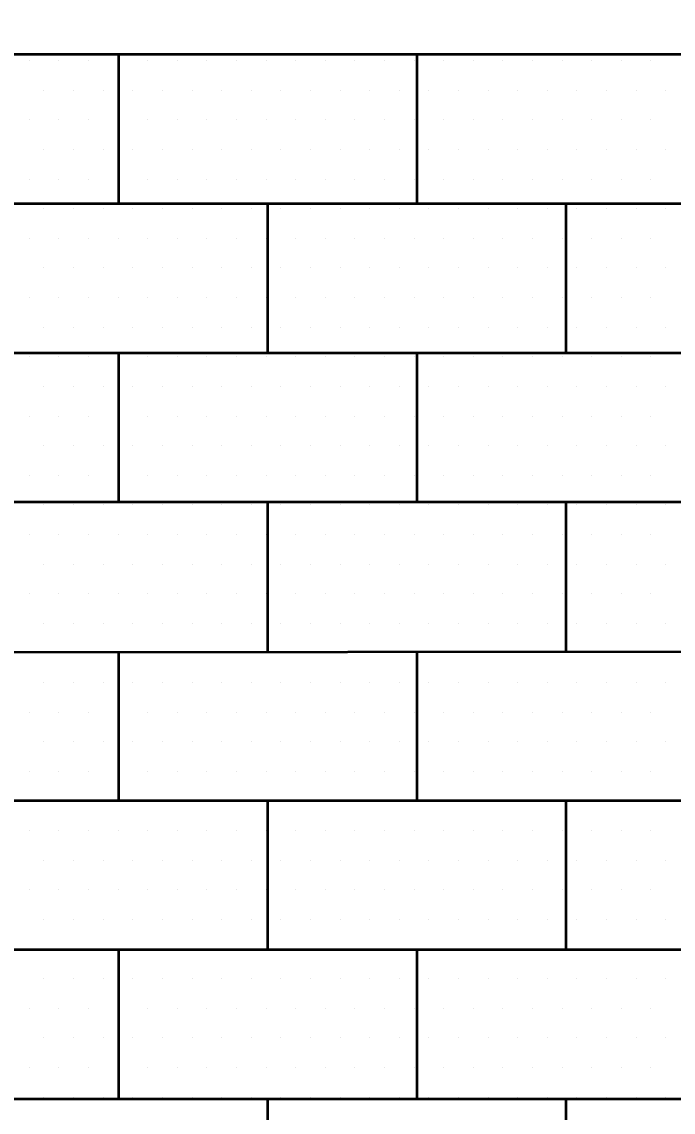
# Model space of a CAD drawing. Header units: metres. Extents: x 60.2 to 105.7, y 8.7 to 63.7.
# Drawn here: x 76.752 to 77.625, y 60.689 to 62.151 of the extents above; entities that cross this region are included whole.
import ezdxf

# ---------------------------------------------------------------- set-up
doc = ezdxf.new("R2010")
doc.units = ezdxf.units.M
doc.header["$LTSCALE"] = 5
doc.header["$MEASUREMENT"] = 0
doc.layers.get('0').update_dxf_attribs({"color": 30})
doc.layers.get('DEFPOINTS').update_dxf_attribs({"color": 210})
for name, color, linetype, lineweight in [('A-ANNO-DIMS', 3, 'Continuous', 9), ('A-ELEV-MBE1', 7, 'Continuous', 35), ('A-ELEV-PATT', 8, 'Continuous', 18), ('A-WALL-FULL-EXTR', 7, 'Continuous', 35)]:
    doc.layers.add(name, color=color, linetype=linetype, lineweight=lineweight)
doc.styles.add('E-ROMANS', font='romans.shx', dxfattribs={"width": 0.8})
doc.dimstyles.new('E-0100_ARW_18', dxfattribs={"dimscale": 0.001, "dimtxt": 180, "dimasz": 180, "dimexe": 90, "dimexo": 60, "dimgap": 90, "dimtad": 0, "dimzin": 0, "dimdsep": 46, "dimtxsty": 'E-ROMANS', "dimblk": 'OPEN90', "dimcen": 90, "dimclrd": 256, "dimclre": 256, "dimclrt": 256, "dimadec": 0, "dimazin": 0, "dimtfac": 1, "dimtmove": 1, "dimatfit": 3, "dimldrblk": 'OPEN90', "dimfxl": 1, "dimtfill": 1, "dimtolj": 1, "dimtzin": 0, "dimarcsym": 0})

# ---------------------------------------------------------------- blocks, each defined once
blk = doc.blocks.new('_Oblique')
at = {"color": 0, "linetype": 'ByBlock', "lineweight": -2}
blk.add_line((-0.5, -0.5), (0.5, 0.5), dxfattribs=at)
blk = doc.blocks.new('*D100')
at = {"layer": 'A-ANNO-DIMS', "lineweight": -2, "transparency": 16777216}
for p, q in [((75.0153, 62.1466), (75.0153, 63.084)), ((78.4811, 62.1466), (78.4811, 63.084))]:
    blk.add_line(p, q, dxfattribs=at)
at = {"layer": 'A-ANNO-DIMS', "transparency": 16777216}
for p, q in [((75.0153, 63.024), (76.5419, 63.024)), ((78.4811, 63.024), (76.9545, 63.024))]:
    blk.add_line(p, q, dxfattribs=at)
at = {"layer": 'DEFPOINTS', "color": 0, "transparency": 16777216}
for p in [(78.4811, 63.024), (75.0153, 62.1066), (78.4811, 62.1066)]:
    blk.add_point(p, dxfattribs=at)
at = {"layer": 'A-ANNO-DIMS', "transparency": 16777216, "xscale": 0.12, "yscale": 0.12, "zscale": 0.12, "rotation": 180}
blk.add_blockref('_Oblique', (75.0153, 63.024), dxfattribs=at)
at = {"layer": 'A-ANNO-DIMS', "transparency": 16777216, "xscale": 0.12, "yscale": 0.12, "zscale": 0.12}
blk.add_blockref('_Oblique', (78.4811, 63.024), dxfattribs=at)
at = {"layer": 'A-ANNO-DIMS', "transparency": 16777216, "insert": (76.7482, 63.024), "char_height": 0.12, "attachment_point": 5, "style": 'E-ROMANS', "bg_fill": 3, "box_fill_scale": 1.25, "bg_fill_color": 256, "bg_fill_true_color": 13158600, "bg_fill_transparency": 0}
blk.add_mtext('\\A1;3.47', dxfattribs=at)
blk = doc.blocks.new('_Open90')
at = {"color": 0, "linetype": 'ByBlock', "lineweight": -2}
for p, q in [((-0.5, 0.5), (0, 0)), ((0, 0), (-1, 0)), ((0, 0), (-0.5, -0.5))]:
    blk.add_line(p, q, dxfattribs=at)

msp = doc.modelspace()

# ---------------------------------------------------------------- linework, layer by layer
at = {"layer": 'A-ELEV-MBE1'}
for p, q in [((82.6811, 62.1066), (75.0153, 62.1066)), ((76.8811, 62.1066), (76.8811, 61.9066)), ((77.2811, 62.1066), (77.2811, 61.9066)), ((77.8811, 61.9066), (75.0141, 61.9066)), ((77.0811, 61.9066), (77.0811, 61.7066)), ((77.4811, 61.9066), (77.4811, 61.7066)), ((77.8811, 61.7066), (75.0141, 61.7066)), ((76.8811, 61.7066), (76.8811, 61.5066)), ((77.2811, 61.7066), (77.2811, 61.5066)), ((77.8811, 61.5066), (75.0141, 61.5066)), ((77.0811, 61.5066), (77.0811, 61.3066)), ((77.4811, 61.5066), (77.4811, 61.3066)), ((76.8811, 61.3066), (76.8811, 61.1066)), ((77.2811, 61.3066), (77.2811, 61.1066)), ((77.8811, 61.1066), (75.0141, 61.1066)), ((77.0811, 61.1066), (77.0811, 60.9066)), ((77.4811, 61.1066), (77.4811, 60.9066)), ((77.8811, 60.9066), (75.0153, 60.9066)), ((76.8811, 60.9066), (76.8811, 60.7066)), ((77.2811, 60.9066), (77.2811, 60.7066)), ((77.8811, 60.7066), (75.0141, 60.7066)), ((77.0811, 60.7066), (77.0811, 60.5066)), ((77.4811, 60.7066), (77.4811, 60.5066))]:
    msp.add_line(p, q, dxfattribs=at)
at = {"layer": 'A-ELEV-PATT', "linetype": 'Continuous'}
for p, q in [((76.7616, 62.0985), (76.7616, 62.0985)), ((76.8013, 62.0985), (76.8013, 62.0985)), ((76.841, 62.0985), (76.841, 62.0985)), ((76.8807, 62.0985), (76.8807, 62.0985)), ((76.9203, 62.0985), (76.9203, 62.0985)), ((76.96, 62.0985), (76.96, 62.0985)), ((76.9997, 62.0985), (76.9997, 62.0985)), ((77.0394, 62.0985), (77.0394, 62.0985)), ((77.0791, 62.0985), (77.0791, 62.0985)), ((77.1188, 62.0985), (77.1188, 62.0985)), ((77.1585, 62.0985), (77.1585, 62.0985)), ((77.1982, 62.0985), (77.1982, 62.0985)), ((77.2378, 62.0985), (77.2378, 62.0985)), ((77.2775, 62.0985), (77.2775, 62.0985)), ((77.3172, 62.0985), (77.3172, 62.0985)), ((77.3569, 62.0985), (77.3569, 62.0985)), ((77.3966, 62.0985), (77.3966, 62.0985)), ((77.4363, 62.0985), (77.4363, 62.0985)), ((77.476, 62.0985), (77.476, 62.0985)), ((77.5157, 62.0985), (77.5157, 62.0985)), ((77.5553, 62.0985), (77.5553, 62.0985)), ((77.595, 62.0985), (77.595, 62.0985)), ((76.7814, 62.0588), (76.7814, 62.0588)), ((76.8211, 62.0588), (76.8211, 62.0588)), ((76.8608, 62.0588), (76.8608, 62.0588)), ((76.9005, 62.0588), (76.9005, 62.0588)), ((76.9402, 62.0588), (76.9402, 62.0588)), ((76.9799, 62.0588), (76.9799, 62.0588)), ((77.0196, 62.0588), (77.0196, 62.0588)), ((77.0593, 62.0588), (77.0593, 62.0588)), ((77.0989, 62.0588), (77.0989, 62.0588)), ((77.1386, 62.0588), (77.1386, 62.0588)), ((77.1783, 62.0588), (77.1783, 62.0588)), ((77.218, 62.0588), (77.218, 62.0588)), ((77.2577, 62.0588), (77.2577, 62.0588)), ((77.2974, 62.0588), (77.2974, 62.0588)), ((77.3371, 62.0588), (77.3371, 62.0588)), ((77.3768, 62.0588), (77.3768, 62.0588)), ((77.4164, 62.0588), (77.4164, 62.0588)), ((77.4561, 62.0588), (77.4561, 62.0588)), ((77.4958, 62.0588), (77.4958, 62.0588)), ((77.5355, 62.0588), (77.5355, 62.0588)), ((77.5752, 62.0588), (77.5752, 62.0588)), ((77.6149, 62.0588), (77.6149, 62.0588)), ((76.7616, 62.0191), (76.7616, 62.0191)), ((76.8013, 62.0191), (76.8013, 62.0191)), ((76.841, 62.0191), (76.841, 62.0191)), ((76.8807, 62.0191), (76.8807, 62.0191)), ((76.9203, 62.0191), (76.9203, 62.0191)), ((76.96, 62.0191), (76.96, 62.0191)), ((76.9997, 62.0191), (76.9997, 62.0191)), ((77.0394, 62.0191), (77.0394, 62.0191)), ((77.0791, 62.0191), (77.0791, 62.0191)), ((77.1188, 62.0191), (77.1188, 62.0191)), ((77.1585, 62.0191), (77.1585, 62.0191)), ((77.1982, 62.0191), (77.1982, 62.0191)), ((77.2378, 62.0191), (77.2378, 62.0191)), ((77.2775, 62.0191), (77.2775, 62.0191)), ((77.3172, 62.0191), (77.3172, 62.0191)), ((77.3569, 62.0191), (77.3569, 62.0191)), ((77.3966, 62.0191), (77.3966, 62.0191)), ((77.4363, 62.0191), (77.4363, 62.0191)), ((77.476, 62.0191), (77.476, 62.0191)), ((77.5157, 62.0191), (77.5157, 62.0191)), ((77.5553, 62.0191), (77.5553, 62.0191)), ((77.595, 62.0191), (77.595, 62.0191)), ((76.7814, 61.9794), (76.7814, 61.9794)), ((76.8211, 61.9794), (76.8211, 61.9794)), ((76.8608, 61.9794), (76.8608, 61.9794)), ((76.9005, 61.9794), (76.9005, 61.9794)), ((76.9402, 61.9794), (76.9402, 61.9794)), ((76.9799, 61.9794), (76.9799, 61.9794)), ((77.0196, 61.9794), (77.0196, 61.9794)), ((77.0593, 61.9794), (77.0593, 61.9794)), ((77.0989, 61.9794), (77.0989, 61.9794)), ((77.1386, 61.9794), (77.1386, 61.9794)), ((77.1783, 61.9794), (77.1783, 61.9794)), ((77.218, 61.9794), (77.218, 61.9794)), ((77.2577, 61.9794), (77.2577, 61.9794)), ((77.2974, 61.9794), (77.2974, 61.9794)), ((77.3371, 61.9794), (77.3371, 61.9794)), ((77.3768, 61.9794), (77.3768, 61.9794)), ((77.4164, 61.9794), (77.4164, 61.9794)), ((77.4561, 61.9794), (77.4561, 61.9794)), ((77.4958, 61.9794), (77.4958, 61.9794)), ((77.5355, 61.9794), (77.5355, 61.9794)), ((77.5752, 61.9794), (77.5752, 61.9794)), ((77.6149, 61.9794), (77.6149, 61.9794)), ((76.7616, 61.9397), (76.7616, 61.9397)), ((76.8013, 61.9397), (76.8013, 61.9397)), ((76.841, 61.9397), (76.841, 61.9397)), ((76.8807, 61.9397), (76.8807, 61.9397)), ((76.9203, 61.9397), (76.9203, 61.9397)), ((76.96, 61.9397), (76.96, 61.9397)), ((76.9997, 61.9397), (76.9997, 61.9397)), ((77.0394, 61.9397), (77.0394, 61.9397)), ((77.0791, 61.9397), (77.0791, 61.9397)), ((77.1188, 61.9397), (77.1188, 61.9397)), ((77.1585, 61.9397), (77.1585, 61.9397)), ((77.1982, 61.9397), (77.1982, 61.9397)), ((77.2378, 61.9397), (77.2378, 61.9397)), ((77.2775, 61.9397), (77.2775, 61.9397)), ((77.3172, 61.9397), (77.3172, 61.9397)), ((77.3569, 61.9397), (77.3569, 61.9397)), ((77.3966, 61.9397), (77.3966, 61.9397)), ((77.4363, 61.9397), (77.4363, 61.9397)), ((77.476, 61.9397), (77.476, 61.9397)), ((77.5157, 61.9397), (77.5157, 61.9397)), ((77.5553, 61.9397), (77.5553, 61.9397)), ((77.595, 61.9397), (77.595, 61.9397)), ((76.7814, 61.9), (76.7814, 61.9)), ((76.8211, 61.9), (76.8211, 61.9)), ((76.8608, 61.9), (76.8608, 61.9)), ((76.9005, 61.9), (76.9005, 61.9)), ((76.9402, 61.9), (76.9402, 61.9)), ((76.9799, 61.9), (76.9799, 61.9)), ((77.0196, 61.9), (77.0196, 61.9)), ((77.0593, 61.9), (77.0593, 61.9)), ((77.0989, 61.9), (77.0989, 61.9)), ((77.1386, 61.9), (77.1386, 61.9)), ((77.1783, 61.9), (77.1783, 61.9)), ((77.218, 61.9), (77.218, 61.9)), ((77.2577, 61.9), (77.2577, 61.9)), ((77.2974, 61.9), (77.2974, 61.9)), ((77.3371, 61.9), (77.3371, 61.9)), ((77.3768, 61.9), (77.3768, 61.9)), ((77.4164, 61.9), (77.4164, 61.9)), ((77.4561, 61.9), (77.4561, 61.9)), ((77.4958, 61.9), (77.4958, 61.9)), ((77.5355, 61.9), (77.5355, 61.9)), ((77.5752, 61.9), (77.5752, 61.9)), ((77.6149, 61.9), (77.6149, 61.9)), ((76.7616, 61.8604), (76.7616, 61.8604)), ((76.8013, 61.8604), (76.8013, 61.8604)), ((76.841, 61.8604), (76.841, 61.8604)), ((76.8807, 61.8604), (76.8807, 61.8604)), ((76.9203, 61.8604), (76.9203, 61.8604)), ((76.96, 61.8604), (76.96, 61.8604)), ((76.9997, 61.8604), (76.9997, 61.8604)), ((77.0394, 61.8604), (77.0394, 61.8604)), ((77.0791, 61.8604), (77.0791, 61.8604)), ((77.1188, 61.8604), (77.1188, 61.8604)), ((77.1585, 61.8604), (77.1585, 61.8604)), ((77.1982, 61.8604), (77.1982, 61.8604)), ((77.2378, 61.8604), (77.2378, 61.8604)), ((77.2775, 61.8604), (77.2775, 61.8604)), ((77.3172, 61.8604), (77.3172, 61.8604)), ((77.3569, 61.8604), (77.3569, 61.8604)), ((77.3966, 61.8604), (77.3966, 61.8604)), ((77.4363, 61.8604), (77.4363, 61.8604)), ((77.476, 61.8604), (77.476, 61.8604)), ((77.5157, 61.8604), (77.5157, 61.8604)), ((77.5553, 61.8604), (77.5553, 61.8604)), ((77.595, 61.8604), (77.595, 61.8604)), ((76.7814, 61.8207), (76.7814, 61.8207)), ((76.8211, 61.8207), (76.8211, 61.8207)), ((76.8608, 61.8207), (76.8608, 61.8207)), ((76.9005, 61.8207), (76.9005, 61.8207)), ((76.9402, 61.8207), (76.9402, 61.8207)), ((76.9799, 61.8207), (76.9799, 61.8207)), ((77.0196, 61.8207), (77.0196, 61.8207)), ((77.0593, 61.8207), (77.0593, 61.8207)), ((77.0989, 61.8207), (77.0989, 61.8207)), ((77.1386, 61.8207), (77.1386, 61.8207)), ((77.1783, 61.8207), (77.1783, 61.8207)), ((77.218, 61.8207), (77.218, 61.8207)), ((77.2577, 61.8207), (77.2577, 61.8207)), ((77.2974, 61.8207), (77.2974, 61.8207)), ((77.3371, 61.8207), (77.3371, 61.8207)), ((77.3768, 61.8207), (77.3768, 61.8207)), ((77.4164, 61.8207), (77.4164, 61.8207)), ((77.4561, 61.8207), (77.4561, 61.8207)), ((77.4958, 61.8207), (77.4958, 61.8207)), ((77.5355, 61.8207), (77.5355, 61.8207)), ((77.5752, 61.8207), (77.5752, 61.8207)), ((77.6149, 61.8207), (77.6149, 61.8207)), ((76.7616, 61.781), (76.7616, 61.781)), ((76.8013, 61.781), (76.8013, 61.781)), ((76.841, 61.781), (76.841, 61.781)), ((76.8807, 61.781), (76.8807, 61.781)), ((76.9203, 61.781), (76.9203, 61.781)), ((76.96, 61.781), (76.96, 61.781)), ((76.9997, 61.781), (76.9997, 61.781)), ((77.0394, 61.781), (77.0394, 61.781)), ((77.0791, 61.781), (77.0791, 61.781)), ((77.1188, 61.781), (77.1188, 61.781)), ((77.1585, 61.781), (77.1585, 61.781)), ((77.1982, 61.781), (77.1982, 61.781)), ((77.2378, 61.781), (77.2378, 61.781)), ((77.2775, 61.781), (77.2775, 61.781)), ((77.3172, 61.781), (77.3172, 61.781)), ((77.3569, 61.781), (77.3569, 61.781)), ((77.3966, 61.781), (77.3966, 61.781)), ((77.4363, 61.781), (77.4363, 61.781)), ((77.476, 61.781), (77.476, 61.781)), ((77.5157, 61.781), (77.5157, 61.781)), ((77.5553, 61.781), (77.5553, 61.781)), ((77.595, 61.781), (77.595, 61.781)), ((76.7814, 61.7413), (76.7814, 61.7413)), ((76.8211, 61.7413), (76.8211, 61.7413)), ((76.8608, 61.7413), (76.8608, 61.7413)), ((76.9005, 61.7413), (76.9005, 61.7413)), ((76.9402, 61.7413), (76.9402, 61.7413)), ((76.9799, 61.7413), (76.9799, 61.7413)), ((77.0196, 61.7413), (77.0196, 61.7413)), ((77.0593, 61.7413), (77.0593, 61.7413)), ((77.0989, 61.7413), (77.0989, 61.7413)), ((77.1386, 61.7413), (77.1386, 61.7413)), ((77.1783, 61.7413), (77.1783, 61.7413)), ((77.218, 61.7413), (77.218, 61.7413)), ((77.2577, 61.7413), (77.2577, 61.7413)), ((77.2974, 61.7413), (77.2974, 61.7413)), ((77.3371, 61.7413), (77.3371, 61.7413)), ((77.3768, 61.7413), (77.3768, 61.7413)), ((77.4164, 61.7413), (77.4164, 61.7413)), ((77.4561, 61.7413), (77.4561, 61.7413)), ((77.4958, 61.7413), (77.4958, 61.7413)), ((77.5355, 61.7413), (77.5355, 61.7413)), ((77.5752, 61.7413), (77.5752, 61.7413)), ((77.6149, 61.7413), (77.6149, 61.7413)), ((76.7616, 61.7016), (76.7616, 61.7016)), ((76.8013, 61.7016), (76.8013, 61.7016)), ((76.841, 61.7016), (76.841, 61.7016)), ((76.8807, 61.7016), (76.8807, 61.7016)), ((76.9203, 61.7016), (76.9203, 61.7016)), ((76.96, 61.7016), (76.96, 61.7016)), ((76.9997, 61.7016), (76.9997, 61.7016)), ((77.0394, 61.7016), (77.0394, 61.7016)), ((77.0791, 61.7016), (77.0791, 61.7016)), ((77.1188, 61.7016), (77.1188, 61.7016)), ((77.1585, 61.7016), (77.1585, 61.7016)), ((77.1982, 61.7016), (77.1982, 61.7016)), ((77.2378, 61.7016), (77.2378, 61.7016)), ((77.2775, 61.7016), (77.2775, 61.7016)), ((77.3172, 61.7016), (77.3172, 61.7016)), ((77.3569, 61.7016), (77.3569, 61.7016)), ((77.3966, 61.7016), (77.3966, 61.7016)), ((77.4363, 61.7016), (77.4363, 61.7016)), ((77.476, 61.7016), (77.476, 61.7016)), ((77.5157, 61.7016), (77.5157, 61.7016)), ((77.5553, 61.7016), (77.5553, 61.7016)), ((77.595, 61.7016), (77.595, 61.7016)), ((76.7814, 61.6619), (76.7814, 61.6619)), ((76.8211, 61.6619), (76.8211, 61.6619)), ((76.8608, 61.6619), (76.8608, 61.6619)), ((76.9005, 61.6619), (76.9005, 61.6619)), ((76.9402, 61.6619), (76.9402, 61.6619)), ((76.9799, 61.6619), (76.9799, 61.6619)), ((77.0196, 61.6619), (77.0196, 61.6619)), ((77.0593, 61.6619), (77.0593, 61.6619)), ((77.0989, 61.6619), (77.0989, 61.6619)), ((77.1386, 61.6619), (77.1386, 61.6619)), ((77.1783, 61.6619), (77.1783, 61.6619)), ((77.218, 61.6619), (77.218, 61.6619)), ((77.2577, 61.6619), (77.2577, 61.6619)), ((77.2974, 61.6619), (77.2974, 61.6619)), ((77.3371, 61.6619), (77.3371, 61.6619)), ((77.3768, 61.6619), (77.3768, 61.6619)), ((77.4164, 61.6619), (77.4164, 61.6619)), ((77.4561, 61.6619), (77.4561, 61.6619)), ((77.4958, 61.6619), (77.4958, 61.6619)), ((77.5355, 61.6619), (77.5355, 61.6619)), ((77.5752, 61.6619), (77.5752, 61.6619)), ((77.6149, 61.6619), (77.6149, 61.6619)), ((76.7616, 61.6222), (76.7616, 61.6222)), ((76.8013, 61.6222), (76.8013, 61.6222)), ((76.841, 61.6222), (76.841, 61.6222)), ((76.8807, 61.6222), (76.8807, 61.6222)), ((76.9203, 61.6222), (76.9203, 61.6222)), ((76.96, 61.6222), (76.96, 61.6222)), ((76.9997, 61.6222), (76.9997, 61.6222)), ((77.0394, 61.6222), (77.0394, 61.6222)), ((77.0791, 61.6222), (77.0791, 61.6222)), ((77.1188, 61.6222), (77.1188, 61.6222)), ((77.1585, 61.6222), (77.1585, 61.6222)), ((77.1982, 61.6222), (77.1982, 61.6222)), ((77.2378, 61.6222), (77.2378, 61.6222)), ((77.2775, 61.6222), (77.2775, 61.6222)), ((77.3172, 61.6222), (77.3172, 61.6222)), ((77.3569, 61.6222), (77.3569, 61.6222)), ((77.3966, 61.6222), (77.3966, 61.6222)), ((77.4363, 61.6222), (77.4363, 61.6222)), ((77.476, 61.6222), (77.476, 61.6222)), ((77.5157, 61.6222), (77.5157, 61.6222)), ((77.5553, 61.6222), (77.5553, 61.6222)), ((77.595, 61.6222), (77.595, 61.6222)), ((76.7814, 61.5825), (76.7814, 61.5825)), ((76.8211, 61.5825), (76.8211, 61.5825)), ((76.8608, 61.5825), (76.8608, 61.5825)), ((76.9005, 61.5825), (76.9005, 61.5825)), ((76.9402, 61.5825), (76.9402, 61.5825)), ((76.9799, 61.5825), (76.9799, 61.5825)), ((77.0196, 61.5825), (77.0196, 61.5825)), ((77.0593, 61.5825), (77.0593, 61.5825)), ((77.0989, 61.5825), (77.0989, 61.5825)), ((77.1386, 61.5825), (77.1386, 61.5825)), ((77.1783, 61.5825), (77.1783, 61.5825)), ((77.218, 61.5825), (77.218, 61.5825)), ((77.2577, 61.5825), (77.2577, 61.5825)), ((77.2974, 61.5825), (77.2974, 61.5825)), ((77.3371, 61.5825), (77.3371, 61.5825)), ((77.3768, 61.5825), (77.3768, 61.5825)), ((77.4164, 61.5825), (77.4164, 61.5825)), ((77.4561, 61.5825), (77.4561, 61.5825)), ((77.4958, 61.5825), (77.4958, 61.5825)), ((77.5355, 61.5825), (77.5355, 61.5825)), ((77.5752, 61.5825), (77.5752, 61.5825)), ((77.6149, 61.5825), (77.6149, 61.5825)), ((76.7616, 61.5429), (76.7616, 61.5429)), ((76.8013, 61.5429), (76.8013, 61.5429)), ((76.841, 61.5429), (76.841, 61.5429)), ((76.8807, 61.5429), (76.8807, 61.5429)), ((76.9203, 61.5429), (76.9203, 61.5429)), ((76.96, 61.5429), (76.96, 61.5429)), ((76.9997, 61.5429), (76.9997, 61.5429)), ((77.0394, 61.5429), (77.0394, 61.5429)), ((77.0791, 61.5429), (77.0791, 61.5429)), ((77.1188, 61.5429), (77.1188, 61.5429)), ((77.1585, 61.5429), (77.1585, 61.5429)), ((77.1982, 61.5429), (77.1982, 61.5429)), ((77.2378, 61.5429), (77.2378, 61.5429)), ((77.2775, 61.5429), (77.2775, 61.5429)), ((77.3172, 61.5429), (77.3172, 61.5429)), ((77.3569, 61.5429), (77.3569, 61.5429)), ((77.3966, 61.5429), (77.3966, 61.5429)), ((77.4363, 61.5429), (77.4363, 61.5429)), ((77.476, 61.5429), (77.476, 61.5429)), ((77.5157, 61.5429), (77.5157, 61.5429)), ((77.5553, 61.5429), (77.5553, 61.5429)), ((77.595, 61.5429), (77.595, 61.5429)), ((76.7814, 61.5032), (76.7814, 61.5032)), ((76.8211, 61.5032), (76.8211, 61.5032)), ((76.8608, 61.5032), (76.8608, 61.5032)), ((76.9005, 61.5032), (76.9005, 61.5032)), ((76.9402, 61.5032), (76.9402, 61.5032)), ((76.9799, 61.5032), (76.9799, 61.5032)), ((77.0196, 61.5032), (77.0196, 61.5032)), ((77.0593, 61.5032), (77.0593, 61.5032)), ((77.0989, 61.5032), (77.0989, 61.5032)), ((77.1386, 61.5032), (77.1386, 61.5032)), ((77.1783, 61.5032), (77.1783, 61.5032)), ((77.218, 61.5032), (77.218, 61.5032)), ((77.2577, 61.5032), (77.2577, 61.5032)), ((77.2974, 61.5032), (77.2974, 61.5032)), ((77.3371, 61.5032), (77.3371, 61.5032)), ((77.3768, 61.5032), (77.3768, 61.5032)), ((77.4164, 61.5032), (77.4164, 61.5032)), ((77.4561, 61.5032), (77.4561, 61.5032)), ((77.4958, 61.5032), (77.4958, 61.5032)), ((77.5355, 61.5032), (77.5355, 61.5032)), ((77.5752, 61.5032), (77.5752, 61.5032)), ((77.6149, 61.5032), (77.6149, 61.5032)), ((76.7616, 61.4635), (76.7616, 61.4635)), ((76.8013, 61.4635), (76.8013, 61.4635)), ((76.841, 61.4635), (76.841, 61.4635)), ((76.8807, 61.4635), (76.8807, 61.4635)), ((76.9203, 61.4635), (76.9203, 61.4635)), ((76.96, 61.4635), (76.96, 61.4635)), ((76.9997, 61.4635), (76.9997, 61.4635)), ((77.0394, 61.4635), (77.0394, 61.4635)), ((77.0791, 61.4635), (77.0791, 61.4635)), ((77.1188, 61.4635), (77.1188, 61.4635)), ((77.1585, 61.4635), (77.1585, 61.4635)), ((77.1982, 61.4635), (77.1982, 61.4635)), ((77.2378, 61.4635), (77.2378, 61.4635)), ((77.2775, 61.4635), (77.2775, 61.4635)), ((77.3172, 61.4635), (77.3172, 61.4635)), ((77.3569, 61.4635), (77.3569, 61.4635)), ((77.3966, 61.4635), (77.3966, 61.4635)), ((77.4363, 61.4635), (77.4363, 61.4635)), ((77.476, 61.4635), (77.476, 61.4635)), ((77.5157, 61.4635), (77.5157, 61.4635)), ((77.5553, 61.4635), (77.5553, 61.4635)), ((77.595, 61.4635), (77.595, 61.4635)), ((76.7814, 61.4238), (76.7814, 61.4238)), ((76.8211, 61.4238), (76.8211, 61.4238)), ((76.8608, 61.4238), (76.8608, 61.4238)), ((76.9005, 61.4238), (76.9005, 61.4238)), ((76.9402, 61.4238), (76.9402, 61.4238)), ((76.9799, 61.4238), (76.9799, 61.4238)), ((77.0196, 61.4238), (77.0196, 61.4238)), ((77.0593, 61.4238), (77.0593, 61.4238)), ((77.0989, 61.4238), (77.0989, 61.4238)), ((77.1386, 61.4238), (77.1386, 61.4238)), ((77.1783, 61.4238), (77.1783, 61.4238)), ((77.218, 61.4238), (77.218, 61.4238)), ((77.2577, 61.4238), (77.2577, 61.4238)), ((77.2974, 61.4238), (77.2974, 61.4238)), ((77.3371, 61.4238), (77.3371, 61.4238)), ((77.3768, 61.4238), (77.3768, 61.4238)), ((77.4164, 61.4238), (77.4164, 61.4238)), ((77.4561, 61.4238), (77.4561, 61.4238)), ((77.4958, 61.4238), (77.4958, 61.4238)), ((77.5355, 61.4238), (77.5355, 61.4238)), ((77.5752, 61.4238), (77.5752, 61.4238)), ((77.6149, 61.4238), (77.6149, 61.4238)), ((76.7616, 61.3841), (76.7616, 61.3841)), ((76.8013, 61.3841), (76.8013, 61.3841)), ((76.841, 61.3841), (76.841, 61.3841)), ((76.8807, 61.3841), (76.8807, 61.3841)), ((76.9203, 61.3841), (76.9203, 61.3841)), ((76.96, 61.3841), (76.96, 61.3841)), ((76.9997, 61.3841), (76.9997, 61.3841)), ((77.0394, 61.3841), (77.0394, 61.3841)), ((77.0791, 61.3841), (77.0791, 61.3841)), ((77.1188, 61.3841), (77.1188, 61.3841)), ((77.1585, 61.3841), (77.1585, 61.3841)), ((77.1982, 61.3841), (77.1982, 61.3841)), ((77.2378, 61.3841), (77.2378, 61.3841)), ((77.2775, 61.3841), (77.2775, 61.3841)), ((77.3172, 61.3841), (77.3172, 61.3841)), ((77.3569, 61.3841), (77.3569, 61.3841)), ((77.3966, 61.3841), (77.3966, 61.3841)), ((77.4363, 61.3841), (77.4363, 61.3841)), ((77.476, 61.3841), (77.476, 61.3841)), ((77.5157, 61.3841), (77.5157, 61.3841)), ((77.5553, 61.3841), (77.5553, 61.3841)), ((77.595, 61.3841), (77.595, 61.3841)), ((76.7814, 61.3444), (76.7814, 61.3444)), ((76.8211, 61.3444), (76.8211, 61.3444)), ((76.8608, 61.3444), (76.8608, 61.3444)), ((76.9005, 61.3444), (76.9005, 61.3444)), ((76.9402, 61.3444), (76.9402, 61.3444)), ((76.9799, 61.3444), (76.9799, 61.3444)), ((77.0196, 61.3444), (77.0196, 61.3444)), ((77.0593, 61.3444), (77.0593, 61.3444)), ((77.0989, 61.3444), (77.0989, 61.3444)), ((77.1386, 61.3444), (77.1386, 61.3444)), ((77.1783, 61.3444), (77.1783, 61.3444)), ((77.218, 61.3444), (77.218, 61.3444)), ((77.2577, 61.3444), (77.2577, 61.3444)), ((77.2974, 61.3444), (77.2974, 61.3444)), ((77.3371, 61.3444), (77.3371, 61.3444)), ((77.3768, 61.3444), (77.3768, 61.3444)), ((77.4164, 61.3444), (77.4164, 61.3444)), ((77.4561, 61.3444), (77.4561, 61.3444)), ((77.4958, 61.3444), (77.4958, 61.3444)), ((77.5355, 61.3444), (77.5355, 61.3444)), ((77.5752, 61.3444), (77.5752, 61.3444)), ((77.6149, 61.3444), (77.6149, 61.3444)), ((76.7616, 61.3047), (76.7616, 61.3047)), ((76.8013, 61.3047), (76.8013, 61.3047)), ((76.841, 61.3047), (76.841, 61.3047)), ((76.8807, 61.3047), (76.8807, 61.3047)), ((76.9203, 61.3047), (76.9203, 61.3047)), ((76.96, 61.3047), (76.96, 61.3047)), ((76.9997, 61.3047), (76.9997, 61.3047)), ((77.0394, 61.3047), (77.0394, 61.3047)), ((77.0791, 61.3047), (77.0791, 61.3047)), ((77.1188, 61.3047), (77.1188, 61.3047)), ((77.1585, 61.3047), (77.1585, 61.3047)), ((77.1982, 61.3047), (77.1982, 61.3047)), ((77.2378, 61.3047), (77.2378, 61.3047)), ((77.2775, 61.3047), (77.2775, 61.3047)), ((77.3172, 61.3047), (77.3172, 61.3047)), ((77.3569, 61.3047), (77.3569, 61.3047)), ((77.3966, 61.3047), (77.3966, 61.3047)), ((77.4363, 61.3047), (77.4363, 61.3047)), ((77.476, 61.3047), (77.476, 61.3047)), ((77.5157, 61.3047), (77.5157, 61.3047)), ((77.5553, 61.3047), (77.5553, 61.3047)), ((77.595, 61.3047), (77.595, 61.3047)), ((76.7814, 61.265), (76.7814, 61.265)), ((76.8211, 61.265), (76.8211, 61.265)), ((76.8608, 61.265), (76.8608, 61.265)), ((76.9005, 61.265), (76.9005, 61.265)), ((76.9402, 61.265), (76.9402, 61.265)), ((76.9799, 61.265), (76.9799, 61.265)), ((77.0196, 61.265), (77.0196, 61.265)), ((77.0593, 61.265), (77.0593, 61.265)), ((77.0989, 61.265), (77.0989, 61.265)), ((77.1386, 61.265), (77.1386, 61.265)), ((77.1783, 61.265), (77.1783, 61.265)), ((77.218, 61.265), (77.218, 61.265)), ((77.2577, 61.265), (77.2577, 61.265)), ((77.2974, 61.265), (77.2974, 61.265)), ((77.3371, 61.265), (77.3371, 61.265)), ((77.3768, 61.265), (77.3768, 61.265)), ((77.4164, 61.265), (77.4164, 61.265)), ((77.4561, 61.265), (77.4561, 61.265)), ((77.4958, 61.265), (77.4958, 61.265)), ((77.5355, 61.265), (77.5355, 61.265)), ((77.5752, 61.265), (77.5752, 61.265)), ((77.6149, 61.265), (77.6149, 61.265)), ((76.7616, 61.2254), (76.7616, 61.2254)), ((76.8013, 61.2254), (76.8013, 61.2254)), ((76.841, 61.2254), (76.841, 61.2254)), ((76.8807, 61.2254), (76.8807, 61.2254)), ((76.9203, 61.2254), (76.9203, 61.2254)), ((76.96, 61.2254), (76.96, 61.2254)), ((76.9997, 61.2254), (76.9997, 61.2254)), ((77.0394, 61.2254), (77.0394, 61.2254)), ((77.0791, 61.2254), (77.0791, 61.2254)), ((77.1188, 61.2254), (77.1188, 61.2254)), ((77.1585, 61.2254), (77.1585, 61.2254)), ((77.1982, 61.2254), (77.1982, 61.2254)), ((77.2378, 61.2254), (77.2378, 61.2254)), ((77.2775, 61.2254), (77.2775, 61.2254)), ((77.3172, 61.2254), (77.3172, 61.2254)), ((77.3569, 61.2254), (77.3569, 61.2254)), ((77.3966, 61.2254), (77.3966, 61.2254)), ((77.4363, 61.2254), (77.4363, 61.2254)), ((77.476, 61.2254), (77.476, 61.2254)), ((77.5157, 61.2254), (77.5157, 61.2254)), ((77.5553, 61.2254), (77.5553, 61.2254)), ((77.595, 61.2254), (77.595, 61.2254)), ((76.7814, 61.1857), (76.7814, 61.1857)), ((76.8211, 61.1857), (76.8211, 61.1857)), ((76.8608, 61.1857), (76.8608, 61.1857)), ((76.9005, 61.1857), (76.9005, 61.1857)), ((76.9402, 61.1857), (76.9402, 61.1857)), ((76.9799, 61.1857), (76.9799, 61.1857)), ((77.0196, 61.1857), (77.0196, 61.1857)), ((77.0593, 61.1857), (77.0593, 61.1857)), ((77.0989, 61.1857), (77.0989, 61.1857)), ((77.1386, 61.1857), (77.1386, 61.1857)), ((77.1783, 61.1857), (77.1783, 61.1857)), ((77.218, 61.1857), (77.218, 61.1857)), ((77.2577, 61.1857), (77.2577, 61.1857)), ((77.2974, 61.1857), (77.2974, 61.1857)), ((77.3371, 61.1857), (77.3371, 61.1857)), ((77.3768, 61.1857), (77.3768, 61.1857)), ((77.4164, 61.1857), (77.4164, 61.1857)), ((77.4561, 61.1857), (77.4561, 61.1857)), ((77.4958, 61.1857), (77.4958, 61.1857)), ((77.5355, 61.1857), (77.5355, 61.1857)), ((77.5752, 61.1857), (77.5752, 61.1857)), ((77.6149, 61.1857), (77.6149, 61.1857)), ((76.7616, 61.146), (76.7616, 61.146)), ((76.8013, 61.146), (76.8013, 61.146)), ((76.841, 61.146), (76.841, 61.146)), ((76.8807, 61.146), (76.8807, 61.146)), ((76.9203, 61.146), (76.9203, 61.146)), ((76.96, 61.146), (76.96, 61.146)), ((76.9997, 61.146), (76.9997, 61.146)), ((77.0394, 61.146), (77.0394, 61.146)), ((77.0791, 61.146), (77.0791, 61.146)), ((77.1188, 61.146), (77.1188, 61.146)), ((77.1585, 61.146), (77.1585, 61.146)), ((77.1982, 61.146), (77.1982, 61.146)), ((77.2378, 61.146), (77.2378, 61.146)), ((77.2775, 61.146), (77.2775, 61.146)), ((77.3172, 61.146), (77.3172, 61.146)), ((77.3569, 61.146), (77.3569, 61.146)), ((77.3966, 61.146), (77.3966, 61.146)), ((77.4363, 61.146), (77.4363, 61.146)), ((77.476, 61.146), (77.476, 61.146)), ((77.5157, 61.146), (77.5157, 61.146)), ((77.5553, 61.146), (77.5553, 61.146)), ((77.595, 61.146), (77.595, 61.146)), ((76.7814, 61.1063), (76.7814, 61.1063)), ((76.8211, 61.1063), (76.8211, 61.1063)), ((76.8608, 61.1063), (76.8608, 61.1063)), ((76.9005, 61.1063), (76.9005, 61.1063)), ((76.9402, 61.1063), (76.9402, 61.1063)), ((76.9799, 61.1063), (76.9799, 61.1063)), ((77.0196, 61.1063), (77.0196, 61.1063)), ((77.0593, 61.1063), (77.0593, 61.1063)), ((77.0989, 61.1063), (77.0989, 61.1063)), ((77.1386, 61.1063), (77.1386, 61.1063)), ((77.1783, 61.1063), (77.1783, 61.1063)), ((77.218, 61.1063), (77.218, 61.1063)), ((77.2577, 61.1063), (77.2577, 61.1063)), ((77.2974, 61.1063), (77.2974, 61.1063)), ((77.3371, 61.1063), (77.3371, 61.1063)), ((77.3768, 61.1063), (77.3768, 61.1063)), ((77.4164, 61.1063), (77.4164, 61.1063)), ((77.4561, 61.1063), (77.4561, 61.1063)), ((77.4958, 61.1063), (77.4958, 61.1063)), ((77.5355, 61.1063), (77.5355, 61.1063)), ((77.5752, 61.1063), (77.5752, 61.1063)), ((77.6149, 61.1063), (77.6149, 61.1063)), ((76.7616, 61.0666), (76.7616, 61.0666)), ((76.8013, 61.0666), (76.8013, 61.0666)), ((76.841, 61.0666), (76.841, 61.0666)), ((76.8807, 61.0666), (76.8807, 61.0666)), ((76.9203, 61.0666), (76.9203, 61.0666)), ((76.96, 61.0666), (76.96, 61.0666)), ((76.9997, 61.0666), (76.9997, 61.0666)), ((77.0394, 61.0666), (77.0394, 61.0666)), ((77.0791, 61.0666), (77.0791, 61.0666)), ((77.1188, 61.0666), (77.1188, 61.0666)), ((77.1585, 61.0666), (77.1585, 61.0666)), ((77.1982, 61.0666), (77.1982, 61.0666)), ((77.2378, 61.0666), (77.2378, 61.0666)), ((77.2775, 61.0666), (77.2775, 61.0666)), ((77.3172, 61.0666), (77.3172, 61.0666)), ((77.3569, 61.0666), (77.3569, 61.0666)), ((77.3966, 61.0666), (77.3966, 61.0666)), ((77.4363, 61.0666), (77.4363, 61.0666)), ((77.476, 61.0666), (77.476, 61.0666)), ((77.5157, 61.0666), (77.5157, 61.0666)), ((77.5553, 61.0666), (77.5553, 61.0666)), ((77.595, 61.0666), (77.595, 61.0666)), ((76.7814, 61.0269), (76.7814, 61.0269)), ((76.8211, 61.0269), (76.8211, 61.0269)), ((76.8608, 61.0269), (76.8608, 61.0269)), ((76.9005, 61.0269), (76.9005, 61.0269)), ((76.9402, 61.0269), (76.9402, 61.0269)), ((76.9799, 61.0269), (76.9799, 61.0269)), ((77.0196, 61.0269), (77.0196, 61.0269)), ((77.0593, 61.0269), (77.0593, 61.0269)), ((77.0989, 61.0269), (77.0989, 61.0269)), ((77.1386, 61.0269), (77.1386, 61.0269)), ((77.1783, 61.0269), (77.1783, 61.0269)), ((77.218, 61.0269), (77.218, 61.0269)), ((77.2577, 61.0269), (77.2577, 61.0269)), ((77.2974, 61.0269), (77.2974, 61.0269)), ((77.3371, 61.0269), (77.3371, 61.0269)), ((77.3768, 61.0269), (77.3768, 61.0269)), ((77.4164, 61.0269), (77.4164, 61.0269)), ((77.4561, 61.0269), (77.4561, 61.0269)), ((77.4958, 61.0269), (77.4958, 61.0269)), ((77.5355, 61.0269), (77.5355, 61.0269)), ((77.5752, 61.0269), (77.5752, 61.0269)), ((77.6149, 61.0269), (77.6149, 61.0269)), ((76.7616, 60.9872), (76.7616, 60.9872)), ((76.8013, 60.9872), (76.8013, 60.9872)), ((76.841, 60.9872), (76.841, 60.9872)), ((76.8807, 60.9872), (76.8807, 60.9872)), ((76.9203, 60.9872), (76.9203, 60.9872)), ((76.96, 60.9872), (76.96, 60.9872)), ((76.9997, 60.9872), (76.9997, 60.9872)), ((77.0394, 60.9872), (77.0394, 60.9872)), ((77.0791, 60.9872), (77.0791, 60.9872)), ((77.1188, 60.9872), (77.1188, 60.9872)), ((77.1585, 60.9872), (77.1585, 60.9872)), ((77.1982, 60.9872), (77.1982, 60.9872)), ((77.2378, 60.9872), (77.2378, 60.9872)), ((77.2775, 60.9872), (77.2775, 60.9872)), ((77.3172, 60.9872), (77.3172, 60.9872)), ((77.3569, 60.9872), (77.3569, 60.9872)), ((77.3966, 60.9872), (77.3966, 60.9872)), ((77.4363, 60.9872), (77.4363, 60.9872)), ((77.476, 60.9872), (77.476, 60.9872)), ((77.5157, 60.9872), (77.5157, 60.9872)), ((77.5553, 60.9872), (77.5553, 60.9872)), ((77.595, 60.9872), (77.595, 60.9872)), ((76.7814, 60.9475), (76.7814, 60.9475)), ((76.8211, 60.9475), (76.8211, 60.9475)), ((76.8608, 60.9475), (76.8608, 60.9475)), ((76.9005, 60.9475), (76.9005, 60.9475)), ((76.9402, 60.9475), (76.9402, 60.9475)), ((76.9799, 60.9475), (76.9799, 60.9475)), ((77.0196, 60.9475), (77.0196, 60.9475)), ((77.0593, 60.9475), (77.0593, 60.9475)), ((77.0989, 60.9475), (77.0989, 60.9475)), ((77.1386, 60.9475), (77.1386, 60.9475)), ((77.1783, 60.9475), (77.1783, 60.9475)), ((77.218, 60.9475), (77.218, 60.9475)), ((77.2577, 60.9475), (77.2577, 60.9475)), ((77.2974, 60.9475), (77.2974, 60.9475)), ((77.3371, 60.9475), (77.3371, 60.9475)), ((77.3768, 60.9475), (77.3768, 60.9475)), ((77.4164, 60.9475), (77.4164, 60.9475)), ((77.4561, 60.9475), (77.4561, 60.9475)), ((77.4958, 60.9475), (77.4958, 60.9475)), ((77.5355, 60.9475), (77.5355, 60.9475)), ((77.5752, 60.9475), (77.5752, 60.9475)), ((77.6149, 60.9475), (77.6149, 60.9475)), ((76.7616, 60.9079), (76.7616, 60.9079)), ((76.8013, 60.9079), (76.8013, 60.9079)), ((76.841, 60.9079), (76.841, 60.9079)), ((76.8807, 60.9079), (76.8807, 60.9079)), ((76.9203, 60.9079), (76.9203, 60.9079)), ((76.96, 60.9079), (76.96, 60.9079)), ((76.9997, 60.9079), (76.9997, 60.9079)), ((77.0394, 60.9079), (77.0394, 60.9079)), ((77.0791, 60.9079), (77.0791, 60.9079)), ((77.1188, 60.9079), (77.1188, 60.9079)), ((77.1585, 60.9079), (77.1585, 60.9079)), ((77.1982, 60.9079), (77.1982, 60.9079)), ((77.2378, 60.9079), (77.2378, 60.9079)), ((77.2775, 60.9079), (77.2775, 60.9079)), ((77.3172, 60.9079), (77.3172, 60.9079)), ((77.3569, 60.9079), (77.3569, 60.9079)), ((77.3966, 60.9079), (77.3966, 60.9079)), ((77.4363, 60.9079), (77.4363, 60.9079)), ((77.476, 60.9079), (77.476, 60.9079)), ((77.5157, 60.9079), (77.5157, 60.9079)), ((77.5553, 60.9079), (77.5553, 60.9079)), ((77.595, 60.9079), (77.595, 60.9079)), ((76.7814, 60.8682), (76.7814, 60.8682)), ((76.8211, 60.8682), (76.8211, 60.8682)), ((76.8608, 60.8682), (76.8608, 60.8682)), ((76.9005, 60.8682), (76.9005, 60.8682)), ((76.9402, 60.8682), (76.9402, 60.8682)), ((76.9799, 60.8682), (76.9799, 60.8682)), ((77.0196, 60.8682), (77.0196, 60.8682)), ((77.0593, 60.8682), (77.0593, 60.8682)), ((77.0989, 60.8682), (77.0989, 60.8682)), ((77.1386, 60.8682), (77.1386, 60.8682)), ((77.1783, 60.8682), (77.1783, 60.8682)), ((77.218, 60.8682), (77.218, 60.8682)), ((77.2577, 60.8682), (77.2577, 60.8682)), ((77.2974, 60.8682), (77.2974, 60.8682)), ((77.3371, 60.8682), (77.3371, 60.8682)), ((77.3768, 60.8682), (77.3768, 60.8682)), ((77.4164, 60.8682), (77.4164, 60.8682)), ((77.4561, 60.8682), (77.4561, 60.8682)), ((77.4958, 60.8682), (77.4958, 60.8682)), ((77.5355, 60.8682), (77.5355, 60.8682)), ((77.5752, 60.8682), (77.5752, 60.8682)), ((77.6149, 60.8682), (77.6149, 60.8682)), ((76.7616, 60.8285), (76.7616, 60.8285)), ((76.8013, 60.8285), (76.8013, 60.8285)), ((76.841, 60.8285), (76.841, 60.8285)), ((76.8807, 60.8285), (76.8807, 60.8285)), ((76.9203, 60.8285), (76.9203, 60.8285)), ((76.96, 60.8285), (76.96, 60.8285)), ((76.9997, 60.8285), (76.9997, 60.8285)), ((77.0394, 60.8285), (77.0394, 60.8285)), ((77.0791, 60.8285), (77.0791, 60.8285)), ((77.1188, 60.8285), (77.1188, 60.8285)), ((77.1585, 60.8285), (77.1585, 60.8285)), ((77.1982, 60.8285), (77.1982, 60.8285)), ((77.2378, 60.8285), (77.2378, 60.8285)), ((77.2775, 60.8285), (77.2775, 60.8285)), ((77.3172, 60.8285), (77.3172, 60.8285)), ((77.3569, 60.8285), (77.3569, 60.8285)), ((77.3966, 60.8285), (77.3966, 60.8285)), ((77.4363, 60.8285), (77.4363, 60.8285)), ((77.476, 60.8285), (77.476, 60.8285)), ((77.5157, 60.8285), (77.5157, 60.8285)), ((77.5553, 60.8285), (77.5553, 60.8285)), ((77.595, 60.8285), (77.595, 60.8285)), ((76.7814, 60.7888), (76.7814, 60.7888)), ((76.8211, 60.7888), (76.8211, 60.7888)), ((76.8608, 60.7888), (76.8608, 60.7888)), ((76.9005, 60.7888), (76.9005, 60.7888)), ((76.9402, 60.7888), (76.9402, 60.7888)), ((76.9799, 60.7888), (76.9799, 60.7888)), ((77.0196, 60.7888), (77.0196, 60.7888)), ((77.0593, 60.7888), (77.0593, 60.7888)), ((77.0989, 60.7888), (77.0989, 60.7888)), ((77.1386, 60.7888), (77.1386, 60.7888)), ((77.1783, 60.7888), (77.1783, 60.7888)), ((77.218, 60.7888), (77.218, 60.7888)), ((77.2577, 60.7888), (77.2577, 60.7888)), ((77.2974, 60.7888), (77.2974, 60.7888)), ((77.3371, 60.7888), (77.3371, 60.7888)), ((77.3768, 60.7888), (77.3768, 60.7888)), ((77.4164, 60.7888), (77.4164, 60.7888)), ((77.4561, 60.7888), (77.4561, 60.7888)), ((77.4958, 60.7888), (77.4958, 60.7888)), ((77.5355, 60.7888), (77.5355, 60.7888)), ((77.5752, 60.7888), (77.5752, 60.7888)), ((77.6149, 60.7888), (77.6149, 60.7888)), ((76.7616, 60.7491), (76.7616, 60.7491)), ((76.8013, 60.7491), (76.8013, 60.7491)), ((76.841, 60.7491), (76.841, 60.7491)), ((76.8807, 60.7491), (76.8807, 60.7491)), ((76.9203, 60.7491), (76.9203, 60.7491)), ((76.96, 60.7491), (76.96, 60.7491)), ((76.9997, 60.7491), (76.9997, 60.7491)), ((77.0394, 60.7491), (77.0394, 60.7491)), ((77.0791, 60.7491), (77.0791, 60.7491)), ((77.1188, 60.7491), (77.1188, 60.7491)), ((77.1585, 60.7491), (77.1585, 60.7491)), ((77.1982, 60.7491), (77.1982, 60.7491)), ((77.2378, 60.7491), (77.2378, 60.7491)), ((77.2775, 60.7491), (77.2775, 60.7491)), ((77.3172, 60.7491), (77.3172, 60.7491)), ((77.3569, 60.7491), (77.3569, 60.7491)), ((77.3966, 60.7491), (77.3966, 60.7491)), ((77.4363, 60.7491), (77.4363, 60.7491)), ((77.476, 60.7491), (77.476, 60.7491)), ((77.5157, 60.7491), (77.5157, 60.7491)), ((77.5553, 60.7491), (77.5553, 60.7491)), ((77.595, 60.7491), (77.595, 60.7491)), ((76.7814, 60.7094), (76.7814, 60.7094)), ((76.8211, 60.7094), (76.8211, 60.7094)), ((76.8608, 60.7094), (76.8608, 60.7094)), ((76.9005, 60.7094), (76.9005, 60.7094)), ((76.9402, 60.7094), (76.9402, 60.7094)), ((76.9799, 60.7094), (76.9799, 60.7094)), ((77.0196, 60.7094), (77.0196, 60.7094)), ((77.0593, 60.7094), (77.0593, 60.7094)), ((77.0989, 60.7094), (77.0989, 60.7094)), ((77.1386, 60.7094), (77.1386, 60.7094)), ((77.1783, 60.7094), (77.1783, 60.7094)), ((77.218, 60.7094), (77.218, 60.7094)), ((77.2577, 60.7094), (77.2577, 60.7094)), ((77.2974, 60.7094), (77.2974, 60.7094)), ((77.3371, 60.7094), (77.3371, 60.7094)), ((77.3768, 60.7094), (77.3768, 60.7094)), ((77.4164, 60.7094), (77.4164, 60.7094)), ((77.4561, 60.7094), (77.4561, 60.7094)), ((77.4958, 60.7094), (77.4958, 60.7094)), ((77.5355, 60.7094), (77.5355, 60.7094)), ((77.5752, 60.7094), (77.5752, 60.7094)), ((77.6149, 60.7094), (77.6149, 60.7094))]:
    msp.add_line(p, q, dxfattribs=at)
at = {"layer": 'A-WALL-FULL-EXTR'}
msp.add_line((75.0153, 61.3047), (77.8811, 61.3066), dxfattribs=at)

# ---------------------------------------------------------------- next in the draw order: dimensions: what is measured, and where the dimension line sits
at = {"layer": 'A-ANNO-DIMS'}
dim = msp.add_linear_dim(base=(78.4811, 63.024), p1=(75.0153, 62.1066), p2=(78.4811, 62.1066), dimstyle='E-0100_ARW_18', override={"dimtxt": 120, "dimasz": 120, "dimexe": 60, "dimexo": 40, "dimgap": 60, "dimblk": 'Oblique', "dimcen": 60, "dimlwd": 65535}, dxfattribs=at)
dim.commit()
dim.dimension.update_dxf_attribs({"geometry": '*D100', "text_midpoint": (76.7482, 63.024)})

doc.saveas('drawing.dxf')
